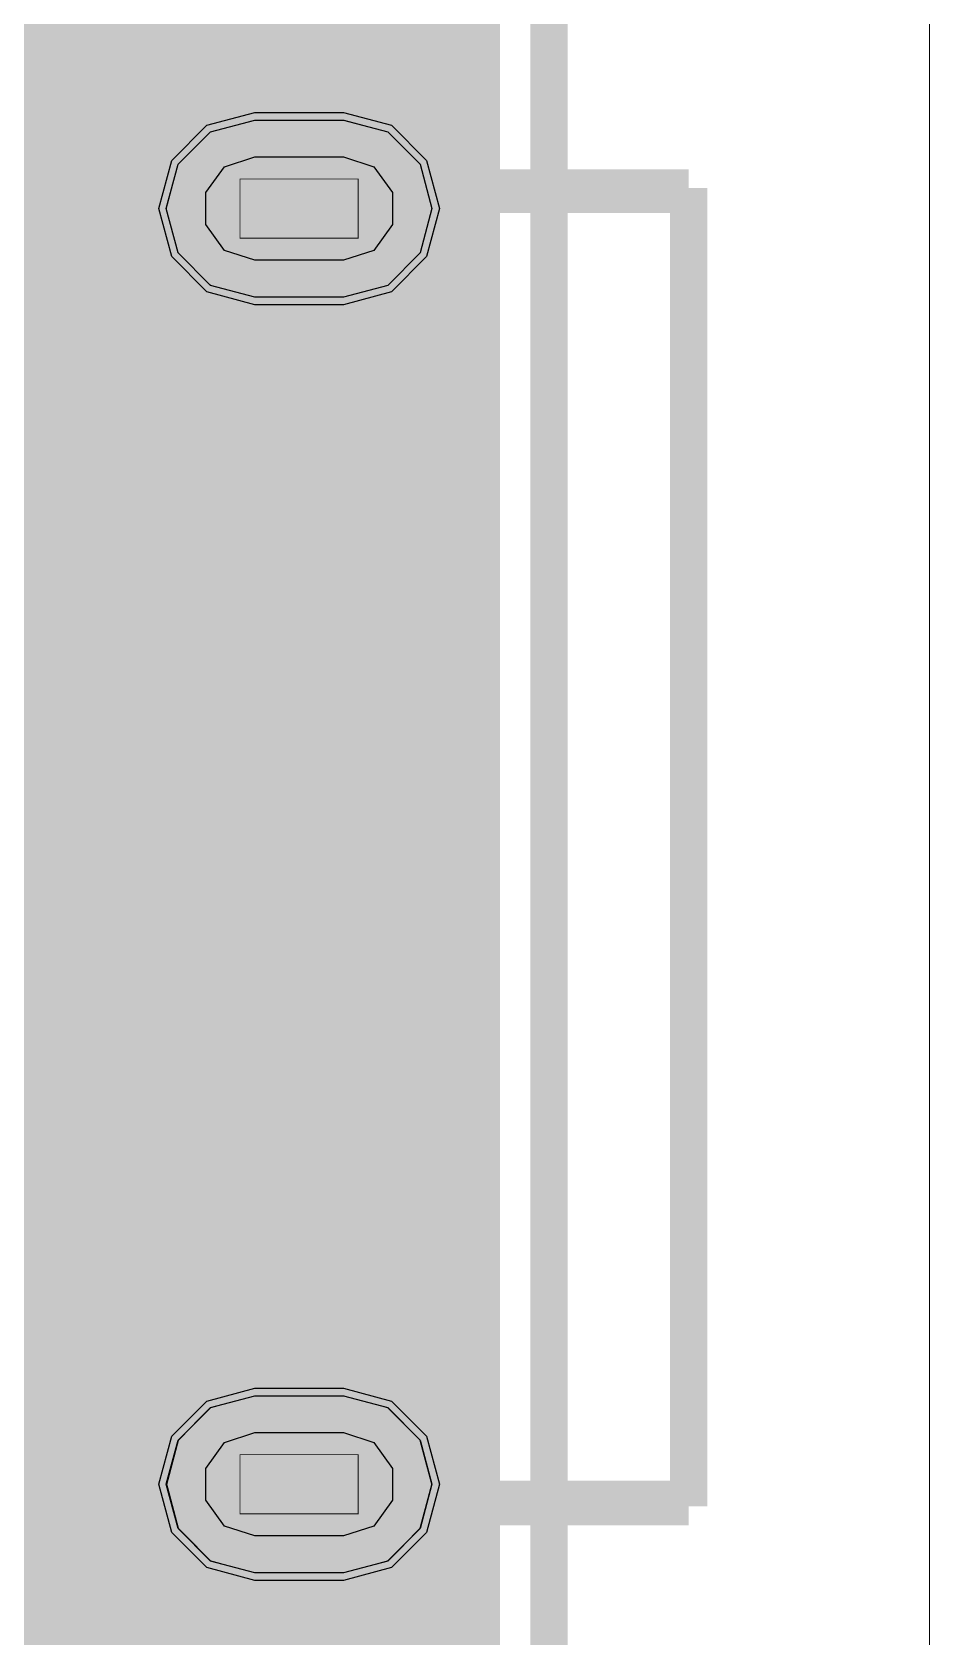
# Model space of a CAD drawing. Header units: millimetres. Extents: x -2 to 105, y -97 to 5.
# Drawn here: x 79.5 to 85.58, y -37.43 to -26.56 of the extents above; entities that cross this region are included whole.
import ezdxf

# ---------------------------------------------------------------- set-up
doc = ezdxf.new("R2010")
doc.units = ezdxf.units.MM
doc.header["$MEASUREMENT"] = 0
for name, color, linetype, true_color in [('Board-Outline-Layer', 7, 'Continuous', 0xff00ff), ('Bottom-Layer', 7, 'Continuous', 0x0000ff), ('Bottom-Paste-Mask-Layer', 7, 'Continuous', 0x800000), ('Bottom-Solder-Mask-Layer', 7, 'Continuous', 0xaa00ff), ('Component-Shape-Layer', 7, 'Continuous', 0x00cccc), ('Hole-Layer', 7, 'Continuous', 0x222222), ('Multi-Layer', 7, 'Continuous', 0xc0c0c0), ('Pin-Soldering-Layer', 7, 'Continuous', 0xcc9999), ('Top-Layer', 7, 'Continuous', 0xff0000), ('Top-Paste-Mask-Layer', 7, 'Continuous', 0x808080), ('Top-Silkscreen-Layer', 7, 'Continuous', 0xffcc00), ('Top-Solder-Mask-Layer', 7, 'Continuous', 0x800080)]:
    doc.layers.add(name, color=color, linetype=linetype, true_color=true_color)

msp = doc.modelspace()

# ---------------------------------------------------------------- hatches: boundary and pattern name
at = {"layer": 'Bottom-Layer'}
for points in [[(8.583, -71.73), (8.583, -81.591), (3, -81.591), (2.316, -81.501), (1.679, -81.237), (1.132, -80.817), (0.712, -80.27), (0.448, -79.633), (0.358, -78.949), (0.358, -2.949), (0.448, -2.265), (0.712, -1.628), (1.132, -1.081), (1.679, -0.661), (2.316, -0.397), (3, -0.307), (80, -0.307), (80.684, -0.397), (81.321, -0.661), (81.868, -1.081), (82.288, -1.628), (82.552, -2.265), (82.642, -2.949), (82.642, -78.949), (82.552, -79.633), (82.288, -80.27), (81.868, -80.817), (81.321, -81.237), (80.684, -81.501), (80, -81.591), (24.383, -81.591), (24.383, -71.73), (24.352, -71.657), (24.279, -71.626), (19.355, -71.626), (19.355, -70.781), (19.506, -70.516), (19.523, -70.212), (19.401, -69.932), (19.167, -69.736), (18.87, -69.666), (18.573, -69.736), (18.339, -69.932), (18.217, -70.212), (18.234, -70.516), (18.385, -70.781), (18.385, -71.626), (8.687, -71.626), (8.613, -71.657)], [(81.007, -28.717), (81.607, -28.717), (82.023, -28.622), (82.357, -28.356), (82.542, -27.972), (82.542, -27.546), (82.357, -27.162), (82.023, -26.896), (81.607, -26.801), (81.007, -26.801), (80.592, -26.896), (80.258, -27.162), (80.073, -27.546), (80.073, -27.972), (80.258, -28.356), (80.592, -28.622)], [(81.607, -27.159), (81.907, -27.239), (82.127, -27.459), (82.207, -27.759), (82.127, -28.059), (81.907, -28.279), (81.607, -28.359), (81.007, -28.359), (80.707, -28.279), (80.488, -28.059), (80.407, -27.759), (80.488, -27.459), (80.707, -27.239), (81.007, -27.159)], [(81.007, -37.357), (81.607, -37.357), (82.023, -37.262), (82.357, -36.996), (82.542, -36.612), (82.542, -36.186), (82.357, -35.802), (82.023, -35.536), (81.607, -35.441), (81.007, -35.441), (80.592, -35.536), (80.258, -35.802), (80.073, -36.186), (80.073, -36.612), (80.258, -36.996), (80.592, -37.262)], [(81.607, -35.799), (81.907, -35.879), (82.127, -36.099), (82.207, -36.399), (82.127, -36.699), (81.907, -36.919), (81.607, -36.999), (81.007, -36.999), (80.707, -36.919), (80.488, -36.699), (80.407, -36.399), (80.488, -36.099), (80.707, -35.879), (81.007, -35.799)]]:
    msp.add_hatch(color=256, dxfattribs=at).paths.add_polyline_path(points)
at = {"layer": 'Bottom-Paste-Mask-Layer'}
for points in [[(81.607, -27.159), (81.907, -27.239), (82.127, -27.459), (82.207, -27.759), (82.127, -28.059), (81.907, -28.279), (81.607, -28.359), (81.007, -28.359), (80.707, -28.279), (80.488, -28.059), (80.407, -27.759), (80.488, -27.459), (80.707, -27.239), (81.007, -27.159)], [(81.607, -35.799), (81.907, -35.879), (82.127, -36.099), (82.207, -36.399), (82.127, -36.699), (81.907, -36.919), (81.607, -36.999), (81.007, -36.999), (80.707, -36.919), (80.488, -36.699), (80.407, -36.399), (80.488, -36.099), (80.707, -35.879), (81.007, -35.799)]]:
    msp.add_hatch(color=256, dxfattribs=at).paths.add_polyline_path(points)
at = {"layer": 'Bottom-Solder-Mask-Layer'}
for points in [[(81.607, -27.108), (81.933, -27.195), (82.171, -27.434), (82.258, -27.759), (82.171, -28.084), (81.933, -28.323), (81.607, -28.41), (81.007, -28.41), (80.682, -28.323), (80.444, -28.084), (80.357, -27.759), (80.444, -27.434), (80.682, -27.195), (81.007, -27.108)], [(81.607, -35.748), (81.933, -35.835), (82.171, -36.074), (82.258, -36.399), (82.171, -36.725), (81.933, -36.963), (81.607, -37.05), (81.007, -37.05), (80.682, -36.963), (80.444, -36.725), (80.357, -36.399), (80.444, -36.074), (80.682, -35.835), (81.007, -35.748)]]:
    msp.add_hatch(color=256, dxfattribs=at).paths.add_polyline_path(points)
at = {"layer": 'Hole-Layer'}
for points in [[(81.607, -27.409), (81.813, -27.476), (81.94, -27.651), (81.94, -27.867), (81.813, -28.042), (81.607, -28.109), (81.007, -28.109), (80.802, -28.042), (80.675, -27.867), (80.675, -27.651), (80.802, -27.476), (81.007, -27.409)], [(81.607, -36.049), (81.813, -36.116), (81.94, -36.291), (81.94, -36.507), (81.813, -36.682), (81.607, -36.749), (81.007, -36.749), (80.802, -36.682), (80.675, -36.507), (80.675, -36.291), (80.802, -36.116), (81.007, -36.049)]]:
    msp.add_hatch(color=256, dxfattribs=at).paths.add_polyline_path(points)
at = {"layer": 'Multi-Layer'}
for points in [[(81.607, -27.159), (81.907, -27.239), (82.127, -27.459), (82.207, -27.759), (82.127, -28.059), (81.907, -28.279), (81.607, -28.359), (81.007, -28.359), (80.707, -28.279), (80.488, -28.059), (80.407, -27.759), (80.488, -27.459), (80.707, -27.239), (81.007, -27.159)], [(81.607, -27.159), (81.907, -27.239), (82.127, -27.459), (82.207, -27.759), (82.127, -28.059), (81.907, -28.279), (81.607, -28.359), (81.007, -28.359), (80.707, -28.279), (80.488, -28.059), (80.407, -27.759), (80.488, -27.459), (80.707, -27.239), (81.007, -27.159)], [(81.607, -27.159), (81.907, -27.239), (82.127, -27.459), (82.207, -27.759), (82.127, -28.059), (81.907, -28.279), (81.607, -28.359), (81.007, -28.359), (80.707, -28.279), (80.488, -28.059), (80.407, -27.759), (80.488, -27.459), (80.707, -27.239), (81.007, -27.159)], [(81.607, -35.799), (81.907, -35.879), (82.127, -36.099), (82.207, -36.399), (82.127, -36.699), (81.907, -36.919), (81.607, -36.999), (81.007, -36.999), (80.707, -36.919), (80.488, -36.699), (80.407, -36.399), (80.488, -36.099), (80.707, -35.879), (81.007, -35.799)], [(81.607, -35.799), (81.907, -35.879), (82.127, -36.099), (82.207, -36.399), (82.127, -36.699), (81.907, -36.919), (81.607, -36.999), (81.007, -36.999), (80.707, -36.919), (80.488, -36.699), (80.407, -36.399), (80.488, -36.099), (80.707, -35.879), (81.007, -35.799)], [(81.607, -35.799), (81.907, -35.879), (82.127, -36.099), (82.207, -36.399), (82.127, -36.699), (81.907, -36.919), (81.607, -36.999), (81.007, -36.999), (80.707, -36.919), (80.488, -36.699), (80.407, -36.399), (80.488, -36.099), (80.707, -35.879), (81.007, -35.799)]]:
    msp.add_hatch(color=256, dxfattribs=at).paths.add_polyline_path(points)
at = {"layer": 'Pin-Soldering-Layer'}
for points in [[(80.907, -27.959), (80.907, -27.559), (81.707, -27.559), (81.707, -27.959)], [(80.907, -27.959), (80.907, -27.559), (81.707, -27.559), (81.707, -27.959)], [(80.907, -36.599), (80.907, -36.199), (81.707, -36.199), (81.707, -36.599)], [(80.907, -36.599), (80.907, -36.199), (81.707, -36.199), (81.707, -36.599)]]:
    msp.add_hatch(color=256, dxfattribs=at).paths.add_polyline_path(points)
at = {"layer": 'Top-Layer'}
for points in [[(0.358, -78.949), (0.358, -66.487), (0.373, -66.488), (0.387, -66.489), (0.45, -66.489), (0.45, -74.96), (0.497, -75.195), (0.63, -75.393), (1.607, -76.371), (1.287, -77.058), (1.158, -77.804), (1.23, -78.559), (1.498, -79.268), (1.943, -79.882), (2.534, -80.357), (3.228, -80.66), (3.978, -80.77), (4.731, -80.679), (5.433, -80.393), (6.035, -79.933), (6.495, -79.331), (6.781, -78.629), (6.872, -77.876), (6.762, -77.126), (6.459, -76.431), (5.984, -75.841), (5.37, -75.396), (4.661, -75.128), (3.907, -75.056), (3.16, -75.184), (2.473, -75.505), (1.675, -74.707), (1.675, -66.489), (1.737, -66.489), (1.913, -66.443), (2.044, -66.317), (2.095, -66.143), (6.18, -66.143), (6.232, -66.317), (6.362, -66.443), (6.538, -66.489), (7.538, -66.489), (7.713, -66.443), (7.844, -66.317), (7.896, -66.143), (9.88, -66.143), (9.932, -66.317), (10.062, -66.443), (10.238, -66.489), (11.238, -66.489), (11.417, -66.441), (11.548, -66.31), (11.596, -66.131), (11.596, -65.923), (12.145, -65.374), (12.278, -65.175), (12.325, -64.941), (12.325, -63.339), (12.387, -63.339), (12.567, -63.291), (12.698, -63.16), (12.746, -62.981), (12.746, -61.081), (12.698, -60.902), (12.567, -60.77), (12.387, -60.722), (12.325, -60.722), (12.325, -57.369), (12.387, -57.369), (12.567, -57.321), (12.698, -57.19), (12.746, -57.011), (12.746, -55.111), (12.698, -54.932), (12.567, -54.8), (12.387, -54.752), (11.037, -54.752), (10.866, -54.796), (10.736, -54.917), (10.736, -49.051), (10.926, -48.796), (10.974, -48.481), (10.871, -48.181), (10.639, -47.963), (10.333, -47.877), (10.022, -47.944), (10.022, -40.021), (9.985, -39.835), (9.88, -39.678), (8.074, -37.872), (7.917, -37.767), (7.731, -37.73), (3.84, -37.73), (3.566, -37.323), (3.158, -37.052), (2.677, -36.957), (2.196, -37.053), (1.789, -37.326), (1.516, -37.734), (1.421, -38.215), (1.516, -38.696), (1.789, -39.104), (2.196, -39.377), (2.677, -39.473), (3.158, -39.379), (3.566, -39.107), (3.84, -38.7), (7.53, -38.7), (8.498, -39.668), (8.161, -39.803), (7.947, -40.095), (7.918, -40.456), (8.083, -40.779), (8.083, -43.046), (8.04, -42.879), (7.942, -42.738), (5.596, -40.392), (5.439, -40.287), (5.253, -40.25), (3.831, -40.25), (3.55, -39.848), (3.137, -39.583), (2.655, -39.497), (2.176, -39.602), (1.773, -39.882), (1.508, -40.294), (1.421, -40.777), (1.525, -41.256), (1.804, -41.659), (2.216, -41.925), (2.699, -42.013), (3.178, -41.91), (3.582, -41.632), (3.848, -41.22), (5.052, -41.22), (7.114, -43.282), (7.114, -53.08), (4.338, -55.856), (1.984, -55.856), (1.964, -55.799), (1.935, -55.746), (1.98, -55.65), (1.996, -55.545), (1.996, -54.929), (2.137, -54.929), (2.317, -54.881), (2.448, -54.749), (2.496, -54.57), (2.496, -53.593), (3.112, -52.977), (3.245, -52.778), (3.291, -52.544), (3.291, -49.474), (3.652, -49.173), (3.877, -48.759), (3.934, -48.292), (3.816, -47.837), (3.539, -47.457), (3.141, -47.205), (2.679, -47.117), (2.217, -47.205), (1.819, -47.457), (1.542, -47.837), (1.424, -48.292), (1.481, -48.759), (1.706, -49.173), (2.067, -49.474), (2.067, -52.29), (1.315, -53.042), (0.358, -53.042), (0.358, -2.949), (0.448, -2.265), (0.712, -1.628), (1.132, -1.081), (1.679, -0.661), (2.316, -0.397), (3, -0.307), (80, -0.307), (80.684, -0.397), (81.321, -0.661), (81.868, -1.081), (82.288, -1.628), (82.552, -2.265), (82.642, -2.949), (82.642, -78.949), (82.552, -79.633), (82.288, -80.27), (81.868, -80.817), (81.321, -81.237), (80.684, -81.501), (80, -81.591), (24.383, -81.591), (24.383, -72.367), (26.365, -72.367), (26.551, -72.33), (26.708, -72.225), (26.962, -71.971), (27.067, -71.814), (27.104, -71.628), (27.104, -64.567), (27.067, -64.381), (26.962, -64.224), (26.302, -63.563), (26.145, -63.458), (25.959, -63.421), (23.673, -63.421), (23.487, -63.458), (23.33, -63.563), (22.249, -64.644), (22.144, -64.801), (22.107, -64.987), (22.107, -65.529), (21.887, -65.529), (21.708, -65.577), (21.577, -65.708), (21.529, -65.887), (21.529, -67.237), (21.577, -67.416), (21.708, -67.547), (21.887, -67.595), (23.297, -67.595), (23.464, -67.554), (23.592, -67.44), (23.721, -67.554), (23.887, -67.595), (25.297, -67.595), (25.476, -67.547), (25.607, -67.416), (25.655, -67.237), (25.655, -65.887), (25.607, -65.708), (25.476, -65.577), (25.297, -65.529), (23.887, -65.529), (23.721, -65.57), (23.592, -65.684), (23.464, -65.57), (23.297, -65.529), (23.077, -65.529), (23.077, -65.188), (23.874, -64.392), (25.758, -64.392), (26.134, -64.768), (26.134, -71.397), (22.976, -71.397), (22.976, -71.253), (23.196, -71.253), (23.362, -71.212), (23.491, -71.098), (23.619, -71.212), (23.786, -71.253), (25.196, -71.253), (25.375, -71.205), (25.506, -71.074), (25.554, -70.895), (25.554, -69.545), (25.506, -69.366), (25.375, -69.235), (25.196, -69.187), (23.786, -69.187), (23.619, -69.228), (23.491, -69.342), (23.362, -69.228), (23.196, -69.187), (21.786, -69.187), (21.607, -69.235), (21.476, -69.366), (21.428, -69.545), (21.428, -70.099), (20.852, -70.099), (20.587, -69.948), (20.282, -69.932), (20.003, -70.053), (19.807, -70.287), (19.737, -70.584), (19.807, -70.881), (20.003, -71.115), (20.282, -71.237), (20.587, -71.22), (20.852, -71.069), (21.473, -71.069), (21.604, -71.204), (21.786, -71.253), (22.006, -71.253), (22.006, -71.626), (14.098, -71.626), (14.102, -71.589), (14.103, -71.552), (14.103, -71.362), (14.184, -71.362), (14.364, -71.314), (14.495, -71.183), (14.543, -71.004), (14.543, -69.811), (14.694, -69.66), (14.694, -71.004), (14.742, -71.183), (14.873, -71.314), (15.052, -71.362), (16.184, -71.362), (16.364, -71.314), (16.495, -71.183), (16.543, -71.004), (16.543, -69.627), (16.495, -69.448), (16.364, -69.317), (16.184, -69.269), (15.085, -69.269), (17.869, -66.485), (17.974, -66.327), (18.011, -66.142), (18.011, -52.987), (18.162, -52.722), (18.179, -52.418), (18.057, -52.138), (17.823, -51.942), (17.526, -51.872), (17.229, -51.942), (16.995, -52.138), (16.873, -52.418), (16.89, -52.722), (17.041, -52.987), (17.041, -54.978), (16.883, -54.714), (16.624, -54.55), (16.319, -54.52), (16.033, -54.63), (15.827, -54.858), (15.746, -55.154), (13.322, -57.577), (13.217, -57.734), (13.18, -57.92), (13.18, -66.449), (10.462, -69.167), (9.476, -69.167), (9.297, -69.215), (9.166, -69.346), (9.118, -69.525), (9.118, -70.902), (9.166, -71.081), (9.297, -71.212), (9.476, -71.26), (9.573, -71.26), (9.573, -71.626), (8.687, -71.626), (8.613, -71.657), (8.583, -71.73), (8.583, -81.591), (3, -81.591), (2.316, -81.501), (1.679, -81.237), (1.132, -80.817), (0.712, -80.27), (0.448, -79.633)], [(81.007, -28.717), (81.607, -28.717), (82.023, -28.622), (82.357, -28.356), (82.542, -27.972), (82.542, -27.546), (82.357, -27.162), (82.023, -26.896), (81.607, -26.801), (81.007, -26.801), (80.592, -26.896), (80.258, -27.162), (80.073, -27.546), (80.073, -27.972), (80.258, -28.356), (80.592, -28.622)], [(81.607, -27.159), (81.907, -27.239), (82.127, -27.459), (82.207, -27.759), (82.127, -28.059), (81.907, -28.279), (81.607, -28.359), (81.007, -28.359), (80.707, -28.279), (80.488, -28.059), (80.407, -27.759), (80.488, -27.459), (80.707, -27.239), (81.007, -27.159)], [(81.007, -37.357), (81.607, -37.357), (82.023, -37.262), (82.357, -36.996), (82.542, -36.612), (82.542, -36.186), (82.357, -35.802), (82.023, -35.536), (81.607, -35.441), (81.007, -35.441), (80.592, -35.536), (80.258, -35.802), (80.073, -36.186), (80.073, -36.612), (80.258, -36.996), (80.592, -37.262)], [(81.607, -35.799), (81.907, -35.879), (82.127, -36.099), (82.207, -36.399), (82.127, -36.699), (81.907, -36.919), (81.607, -36.999), (81.007, -36.999), (80.707, -36.919), (80.488, -36.699), (80.407, -36.399), (80.488, -36.099), (80.707, -35.879), (81.007, -35.799)]]:
    msp.add_hatch(color=256, dxfattribs=at).paths.add_polyline_path(points)
at = {"layer": 'Top-Paste-Mask-Layer'}
for points in [[(81.607, -27.159), (81.907, -27.239), (82.127, -27.459), (82.207, -27.759), (82.127, -28.059), (81.907, -28.279), (81.607, -28.359), (81.007, -28.359), (80.707, -28.279), (80.488, -28.059), (80.407, -27.759), (80.488, -27.459), (80.707, -27.239), (81.007, -27.159)], [(81.008, -28.359), (80.708, -28.278), (80.488, -28.059), (80.408, -27.759), (80.488, -27.459), (80.708, -27.239), (81.008, -27.159), (81.608, -27.159), (81.908, -27.239), (82.127, -27.459), (82.208, -27.759), (82.127, -28.059), (81.908, -28.278), (81.608, -28.359)], [(81.008, -28.359), (80.708, -28.278), (80.488, -28.059), (80.408, -27.759), (80.488, -27.459), (80.708, -27.239), (81.008, -27.159), (81.608, -27.159), (81.908, -27.239), (82.127, -27.459), (82.208, -27.759), (82.127, -28.059), (81.908, -28.278), (81.608, -28.359)], [(81.607, -35.799), (81.907, -35.879), (82.127, -36.099), (82.207, -36.399), (82.127, -36.699), (81.907, -36.919), (81.607, -36.999), (81.007, -36.999), (80.707, -36.919), (80.488, -36.699), (80.407, -36.399), (80.488, -36.099), (80.707, -35.879), (81.007, -35.799)], [(81.008, -36.999), (80.709, -36.917), (80.491, -36.698), (80.412, -36.399), (80.491, -36.1), (80.709, -35.881), (81.008, -35.799), (81.608, -35.799), (81.906, -35.881), (82.124, -36.1), (82.204, -36.399), (82.124, -36.698), (81.906, -36.917), (81.608, -36.999)], [(81.008, -36.999), (80.709, -36.917), (80.491, -36.698), (80.412, -36.399), (80.491, -36.1), (80.709, -35.881), (81.008, -35.799), (81.608, -35.799), (81.906, -35.881), (82.124, -36.1), (82.204, -36.399), (82.124, -36.698), (81.906, -36.917), (81.608, -36.999)]]:
    msp.add_hatch(color=256, dxfattribs=at).paths.add_polyline_path(points)
at = {"layer": 'Top-Solder-Mask-Layer'}
for points in [[(81.607, -27.108), (81.933, -27.195), (82.171, -27.434), (82.258, -27.759), (82.171, -28.084), (81.933, -28.323), (81.607, -28.41), (81.007, -28.41), (80.682, -28.323), (80.444, -28.084), (80.357, -27.759), (80.444, -27.434), (80.682, -27.195), (81.007, -27.108)], [(81.607, -35.748), (81.933, -35.835), (82.171, -36.074), (82.258, -36.399), (82.171, -36.725), (81.933, -36.963), (81.607, -37.05), (81.007, -37.05), (80.682, -36.963), (80.444, -36.725), (80.357, -36.399), (80.444, -36.074), (80.682, -35.835), (81.007, -35.748)]]:
    msp.add_hatch(color=256, dxfattribs=at).paths.add_polyline_path(points)

# ---------------------------------------------------------------- linework, layer by layer
at = {"layer": 'Board-Outline-Layer', "const_width": 0.254}
msp.add_lwpolyline([(0, -78.949), (0, -2.949, -0.414), (3, 0.051), (80, 0.051, -0.414), (83, -2.949), (83, -78.949, -0.414), (80, -81.949), (3, -81.949, -0.414)], format="xyb", close=True, dxfattribs=at)
at = {"layer": 'Bottom-Layer', "const_width": 0.0508}
for points in [[(3, -0.307), (80, -0.307), (80.684, -0.397), (81.321, -0.661), (81.868, -1.081), (82.288, -1.628), (82.552, -2.265), (82.642, -2.949), (82.642, -78.949), (82.552, -79.633), (82.288, -80.27), (81.868, -80.817), (81.321, -81.237), (80.684, -81.501), (80, -81.591), (24.383, -81.591)], [(81.307, -27.759), (81.307, -26.902)], [(81.307, -27.759), (80.151, -27.759)], [(81.307, -27.759), (81.307, -28.616)], [(81.307, -27.759), (82.464, -27.759)], [(81.307, -36.399), (81.307, -35.543)], [(81.307, -36.399), (80.151, -36.399)], [(81.307, -36.399), (81.307, -37.256)], [(81.307, -36.399), (82.464, -36.399)]]:
    msp.add_lwpolyline(points, dxfattribs=at)
for points in [[(81.007, -28.717), (81.607, -28.717), (82.023, -28.622), (82.357, -28.356), (82.542, -27.972), (82.542, -27.546), (82.357, -27.162), (82.023, -26.896), (81.607, -26.801), (81.007, -26.801), (80.592, -26.896), (80.258, -27.162), (80.073, -27.546), (80.073, -27.972), (80.258, -28.356), (80.592, -28.622)], [(81.007, -37.357), (81.607, -37.357), (82.023, -37.262), (82.357, -36.996), (82.542, -36.612), (82.542, -36.186), (82.357, -35.802), (82.023, -35.536), (81.607, -35.441), (81.007, -35.441), (80.592, -35.536), (80.258, -35.802), (80.073, -36.186), (80.073, -36.612), (80.258, -36.996), (80.592, -37.262)]]:
    msp.add_lwpolyline(points, close=True, dxfattribs=at)
at = {"layer": 'Bottom-Layer'}
for points in [[(81.607, -27.159), (81.907, -27.239), (82.127, -27.459), (82.207, -27.759), (82.127, -28.059), (81.907, -28.279), (81.607, -28.359), (81.007, -28.359), (80.707, -28.279), (80.488, -28.059), (80.407, -27.759), (80.488, -27.459), (80.707, -27.239), (81.007, -27.159)], [(81.607, -35.799), (81.907, -35.879), (82.127, -36.099), (82.207, -36.399), (82.127, -36.699), (81.907, -36.919), (81.607, -36.999), (81.007, -36.999), (80.707, -36.919), (80.488, -36.699), (80.407, -36.399), (80.488, -36.099), (80.707, -35.879), (81.007, -35.799)]]:
    msp.add_lwpolyline(points, close=True, dxfattribs=at)
at = {"layer": 'Bottom-Paste-Mask-Layer'}
for points in [[(81.607, -27.159), (81.907, -27.239), (82.127, -27.459), (82.207, -27.759), (82.127, -28.059), (81.907, -28.279), (81.607, -28.359), (81.007, -28.359), (80.707, -28.279), (80.488, -28.059), (80.407, -27.759), (80.488, -27.459), (80.707, -27.239), (81.007, -27.159)], [(81.607, -35.799), (81.907, -35.879), (82.127, -36.099), (82.207, -36.399), (82.127, -36.699), (81.907, -36.919), (81.607, -36.999), (81.007, -36.999), (80.707, -36.919), (80.488, -36.699), (80.407, -36.399), (80.488, -36.099), (80.707, -35.879), (81.007, -35.799)]]:
    msp.add_lwpolyline(points, close=True, dxfattribs=at)
at = {"layer": 'Bottom-Solder-Mask-Layer'}
for points in [[(81.607, -27.108), (81.933, -27.195), (82.171, -27.434), (82.258, -27.759), (82.171, -28.084), (81.933, -28.323), (81.607, -28.41), (81.007, -28.41), (80.682, -28.323), (80.444, -28.084), (80.357, -27.759), (80.444, -27.434), (80.682, -27.195), (81.007, -27.108)], [(81.607, -35.748), (81.933, -35.835), (82.171, -36.074), (82.258, -36.399), (82.171, -36.725), (81.933, -36.963), (81.607, -37.05), (81.007, -37.05), (80.682, -36.963), (80.444, -36.725), (80.357, -36.399), (80.444, -36.074), (80.682, -35.835), (81.007, -35.748)]]:
    msp.add_lwpolyline(points, close=True, dxfattribs=at)
at = {"layer": 'Component-Shape-Layer', "const_width": 0.0508}
msp.add_lwpolyline([(83.915, -36.399), (76.625, -36.399), (76.625, -27.763), (83.915, -27.763)], close=True, dxfattribs=at)
msp.add_lwpolyline([(83.915, -36.399), (76.625, -36.399), (76.625, -27.763), (83.915, -27.763)], close=True, dxfattribs=at)
at = {"layer": 'Hole-Layer'}
for points in [[(81.607, -27.409), (81.813, -27.476), (81.94, -27.651), (81.94, -27.867), (81.813, -28.042), (81.607, -28.109), (81.007, -28.109), (80.802, -28.042), (80.675, -27.867), (80.675, -27.651), (80.802, -27.476), (81.007, -27.409)], [(81.607, -36.049), (81.813, -36.116), (81.94, -36.291), (81.94, -36.507), (81.813, -36.682), (81.607, -36.749), (81.007, -36.749), (80.802, -36.682), (80.675, -36.507), (80.675, -36.291), (80.802, -36.116), (81.007, -36.049)]]:
    msp.add_lwpolyline(points, close=True, dxfattribs=at)
at = {"layer": 'Multi-Layer'}
for points in [[(81.607, -27.159), (81.907, -27.239), (82.127, -27.459), (82.207, -27.759), (82.127, -28.059), (81.907, -28.279), (81.607, -28.359), (81.007, -28.359), (80.707, -28.279), (80.488, -28.059), (80.407, -27.759), (80.488, -27.459), (80.707, -27.239), (81.007, -27.159)], [(81.607, -27.159), (81.907, -27.239), (82.127, -27.459), (82.207, -27.759), (82.127, -28.059), (81.907, -28.279), (81.607, -28.359), (81.007, -28.359), (80.707, -28.279), (80.488, -28.059), (80.407, -27.759), (80.488, -27.459), (80.707, -27.239), (81.007, -27.159)], [(81.607, -27.159), (81.907, -27.239), (82.127, -27.459), (82.207, -27.759), (82.127, -28.059), (81.907, -28.279), (81.607, -28.359), (81.007, -28.359), (80.707, -28.279), (80.488, -28.059), (80.407, -27.759), (80.488, -27.459), (80.707, -27.239), (81.007, -27.159)], [(81.607, -35.799), (81.907, -35.879), (82.127, -36.099), (82.207, -36.399), (82.127, -36.699), (81.907, -36.919), (81.607, -36.999), (81.007, -36.999), (80.707, -36.919), (80.488, -36.699), (80.407, -36.399), (80.488, -36.099), (80.707, -35.879), (81.007, -35.799)], [(81.607, -35.799), (81.907, -35.879), (82.127, -36.099), (82.207, -36.399), (82.127, -36.699), (81.907, -36.919), (81.607, -36.999), (81.007, -36.999), (80.707, -36.919), (80.488, -36.699), (80.407, -36.399), (80.488, -36.099), (80.707, -35.879), (81.007, -35.799)], [(81.607, -35.799), (81.907, -35.879), (82.127, -36.099), (82.207, -36.399), (82.127, -36.699), (81.907, -36.919), (81.607, -36.999), (81.007, -36.999), (80.707, -36.919), (80.488, -36.699), (80.407, -36.399), (80.488, -36.099), (80.707, -35.879), (81.007, -35.799)]]:
    msp.add_lwpolyline(points, close=True, dxfattribs=at)
at = {"layer": 'Pin-Soldering-Layer', "const_width": 0.00508}
for points in [[(80.907, -27.959), (80.907, -27.559), (81.707, -27.559), (81.707, -27.959)], [(80.907, -27.959), (80.907, -27.559), (81.707, -27.559), (81.707, -27.959)], [(80.907, -36.599), (80.907, -36.199), (81.707, -36.199), (81.707, -36.599)], [(80.907, -36.599), (80.907, -36.199), (81.707, -36.199), (81.707, -36.599)]]:
    msp.add_lwpolyline(points, close=True, dxfattribs=at)
at = {"layer": 'Top-Layer'}
for points, const_width in [([(0, -84.099), (0, 0.102), (85.578, 0.102), (85.578, -84.099)], 0.00508), ([(81.007, -28.717), (81.607, -28.717), (82.023, -28.622), (82.357, -28.356), (82.542, -27.972), (82.542, -27.546), (82.357, -27.162), (82.023, -26.896), (81.607, -26.801), (81.007, -26.801), (80.592, -26.896), (80.258, -27.162), (80.073, -27.546), (80.073, -27.972), (80.258, -28.356), (80.592, -28.622)], 0.0508), ([(81.007, -37.357), (81.607, -37.357), (82.023, -37.262), (82.357, -36.996), (82.542, -36.612), (82.542, -36.186), (82.357, -35.802), (82.023, -35.536), (81.607, -35.441), (81.007, -35.441), (80.592, -35.536), (80.258, -35.802), (80.073, -36.186), (80.073, -36.612), (80.258, -36.996), (80.592, -37.262)], 0.0508)]:
    msp.add_lwpolyline(points, close=True, dxfattribs=dict(at, const_width=const_width))
at = {"layer": 'Top-Layer', "const_width": 0.0508}
msp.add_lwpolyline([(3, -0.307), (80, -0.307), (80.684, -0.397), (81.321, -0.661), (81.868, -1.081), (82.288, -1.628), (82.552, -2.265), (82.642, -2.949), (82.642, -78.949), (82.552, -79.633), (82.288, -80.27), (81.868, -80.817), (81.321, -81.237), (80.684, -81.501), (80, -81.591), (24.383, -81.591)], dxfattribs=at)
at = {"layer": 'Top-Layer'}
for points in [[(81.607, -27.159), (81.907, -27.239), (82.127, -27.459), (82.207, -27.759), (82.127, -28.059), (81.907, -28.279), (81.607, -28.359), (81.007, -28.359), (80.707, -28.279), (80.488, -28.059), (80.407, -27.759), (80.488, -27.459), (80.707, -27.239), (81.007, -27.159)], [(81.607, -35.799), (81.907, -35.879), (82.127, -36.099), (82.207, -36.399), (82.127, -36.699), (81.907, -36.919), (81.607, -36.999), (81.007, -36.999), (80.707, -36.919), (80.488, -36.699), (80.407, -36.399), (80.488, -36.099), (80.707, -35.879), (81.007, -35.799)]]:
    msp.add_lwpolyline(points, close=True, dxfattribs=at)
at = {"layer": 'Top-Paste-Mask-Layer', "const_width": 0.00508}
for points in [[(81.008, -28.359), (80.708, -28.278), (80.488, -28.059), (80.408, -27.759), (80.488, -27.459), (80.708, -27.239), (81.008, -27.159), (81.608, -27.159), (81.908, -27.239), (82.127, -27.459), (82.208, -27.759), (82.127, -28.059), (81.908, -28.278), (81.608, -28.359)], [(81.008, -28.359), (80.708, -28.278), (80.488, -28.059), (80.408, -27.759), (80.488, -27.459), (80.708, -27.239), (81.008, -27.159), (81.608, -27.159), (81.908, -27.239), (82.127, -27.459), (82.208, -27.759), (82.127, -28.059), (81.908, -28.278), (81.608, -28.359)], [(81.008, -36.999), (80.709, -36.917), (80.491, -36.698), (80.412, -36.399), (80.491, -36.1), (80.709, -35.881), (81.008, -35.799), (81.608, -35.799), (81.906, -35.881), (82.124, -36.1), (82.204, -36.399), (82.124, -36.698), (81.906, -36.917), (81.608, -36.999)], [(81.008, -36.999), (80.709, -36.917), (80.491, -36.698), (80.412, -36.399), (80.491, -36.1), (80.709, -35.881), (81.008, -35.799), (81.608, -35.799), (81.906, -35.881), (82.124, -36.1), (82.204, -36.399), (82.124, -36.698), (81.906, -36.917), (81.608, -36.999)]]:
    msp.add_lwpolyline(points, close=True, dxfattribs=at)
at = {"layer": 'Top-Paste-Mask-Layer'}
for points in [[(81.607, -27.159), (81.907, -27.239), (82.127, -27.459), (82.207, -27.759), (82.127, -28.059), (81.907, -28.279), (81.607, -28.359), (81.007, -28.359), (80.707, -28.279), (80.488, -28.059), (80.407, -27.759), (80.488, -27.459), (80.707, -27.239), (81.007, -27.159)], [(81.607, -35.799), (81.907, -35.879), (82.127, -36.099), (82.207, -36.399), (82.127, -36.699), (81.907, -36.919), (81.607, -36.999), (81.007, -36.999), (80.707, -36.919), (80.488, -36.699), (80.407, -36.399), (80.488, -36.099), (80.707, -35.879), (81.007, -35.799)]]:
    msp.add_lwpolyline(points, close=True, dxfattribs=at)
at = {"layer": 'Top-Silkscreen-Layer', "const_width": 0.254}
for points in [[(82.495, -9.479), (82.495, -44.979)], [(82.495, -9.479), (82.495, -44.979)], [(80.188, -27.619), (78.447, -27.619)], [(80.188, -27.619), (78.447, -27.619)], [(83.946, -27.619), (82.427, -27.619)], [(83.946, -27.619), (82.427, -27.619)], [(83.946, -36.549), (83.946, -27.619)], [(83.946, -36.549), (83.946, -27.619)], [(78.445, -36.549), (80.19, -36.549)], [(78.445, -36.549), (80.19, -36.549)], [(82.425, -36.549), (83.946, -36.549)], [(82.425, -36.549), (83.946, -36.549)]]:
    msp.add_lwpolyline(points, dxfattribs=at)
at = {"layer": 'Top-Solder-Mask-Layer'}
for points in [[(81.607, -27.108), (81.933, -27.195), (82.171, -27.434), (82.258, -27.759), (82.171, -28.084), (81.933, -28.323), (81.607, -28.41), (81.007, -28.41), (80.682, -28.323), (80.444, -28.084), (80.357, -27.759), (80.444, -27.434), (80.682, -27.195), (81.007, -27.108)], [(81.607, -35.748), (81.933, -35.835), (82.171, -36.074), (82.258, -36.399), (82.171, -36.725), (81.933, -36.963), (81.607, -37.05), (81.007, -37.05), (80.682, -36.963), (80.444, -36.725), (80.357, -36.399), (80.444, -36.074), (80.682, -35.835), (81.007, -35.748)]]:
    msp.add_lwpolyline(points, close=True, dxfattribs=at)

doc.saveas('drawing.dxf')
